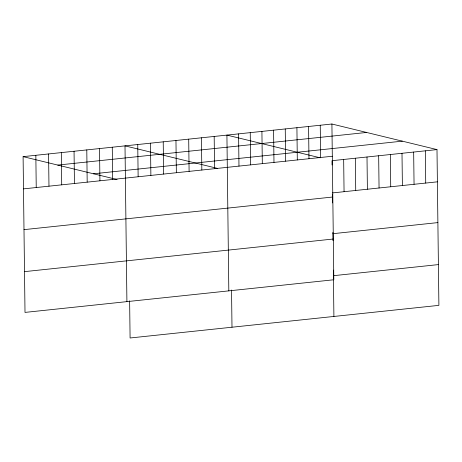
<?xml version="1.0" encoding="UTF-8"?>
<svg xmlns="http://www.w3.org/2000/svg" width="462" height="462" viewBox="0 0 462 462"><rect width="100%" height="100%" fill="white"/><g stroke="black" fill="none" stroke-linecap="round" stroke-linejoin="round"><path stroke-width="0.69" d="M331.912 124.012L333.818 279.77L25.006 312.404L23.1 156.641L331.912 124.012L436.994 149.596L438.9 305.359L130.088 337.988L129.631 300.802M57.779 165.084L366.591 132.455M93.509 173.787L402.321 141.153M23.493 188.877L332.305 156.248M436.994 149.596L331.999 160.689L332.051 164.992M332.392 192.931L437.393 181.832M23.989 229.643L332.807 197.008M332.894 233.691L437.889 222.597M24.503 271.639L333.316 239.01M333.408 275.693L438.403 264.593M320.212 157.819L226.917 135.106L228.823 290.869M217.608 168.422L125.006 145.871L126.911 301.634M23.1 156.641L117.088 179.527M425.329 150.831L425.727 183.067M413.663 152.062L414.056 184.298M401.998 153.297L402.39 185.533M390.332 154.527L390.725 186.763M378.667 155.763L379.059 187.999M367.001 156.993L367.394 189.229M355.336 158.223L355.728 190.465M343.664 159.459L344.063 191.695M332.409 194.358L332.519 202.939M332.877 232.259L332.975 240.69M333.339 270.091L333.443 278.551M333.46 279.984L333.905 316.453M320.247 125.242L320.64 157.478M308.581 126.478L308.974 158.714M296.916 127.708L297.309 159.944M285.25 128.944L285.643 161.18M273.585 130.174L273.978 162.41M261.914 131.404L262.312 163.646M250.248 132.64L250.641 164.876M238.583 133.87L238.975 166.112M231.543 290.032L231.993 327.223M214.177 136.452L214.57 168.688M201.438 137.797L201.836 170.033M188.704 139.143L189.097 171.379M175.964 140.488L176.357 172.724M163.225 141.834L163.617 174.07M150.485 143.18L150.878 175.421M137.745 144.525L138.138 176.767M112.272 147.222L112.664 179.458M99.532 148.568L99.925 180.804M86.792 149.913L87.185 182.149M74.053 151.259L74.446 183.495M61.313 152.604L61.712 184.84M48.579 153.95L48.972 186.186M35.84 155.296L36.232 187.532"/></g></svg>
